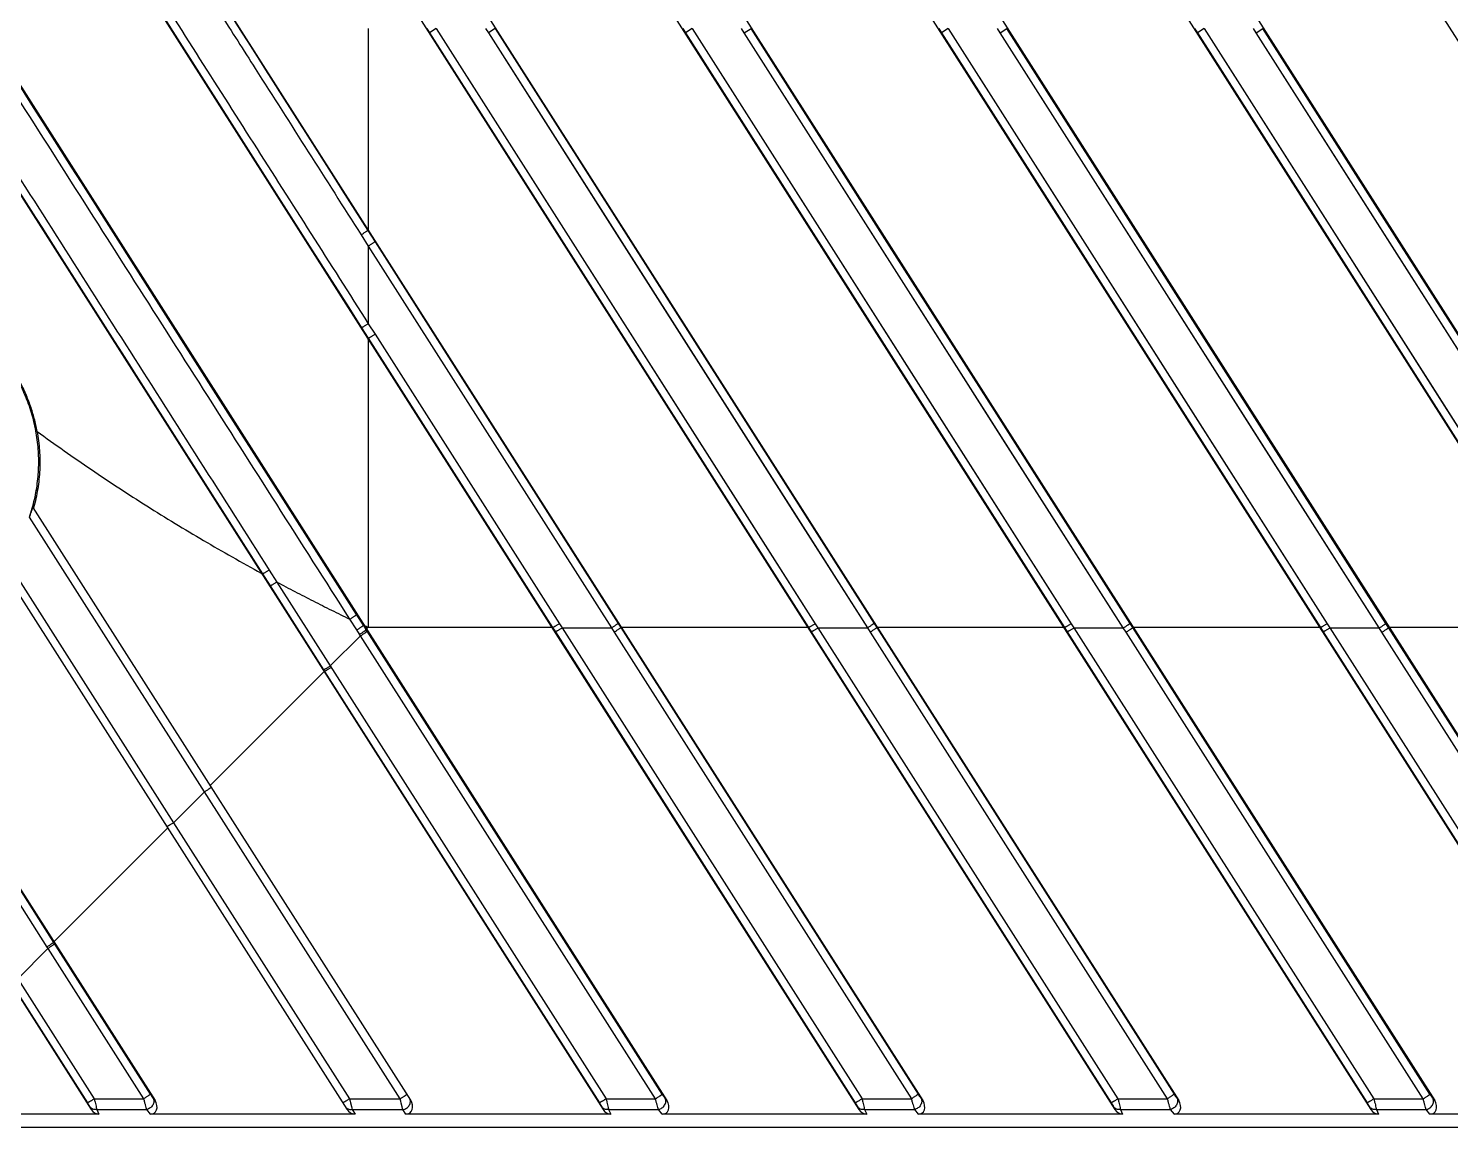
# Model space of a CAD drawing. Header units: millimetres. Extents: x 3299 to 14264, y 1863 to 5555.
# Drawn here: x 10214.8 to 10268.2, y 3113.8 to 3155 of the extents above; entities that cross this region are included whole.
import ezdxf

# ---------------------------------------------------------------- set-up
doc = ezdxf.new("R2010")
doc.units = ezdxf.units.MM

# ---------------------------------------------------------------- blocks, each defined once
blk = doc.blocks.new('1111')
at = {"color": 7, "linetype": 'Continuous'}
for p, q in [((16003.365, 6902.506), (16122.94, 6714.812)), ((16003.885, 6890.709), (16115.733, 6715.143)), ((16003.365, 6887.43), (16113.336, 6714.812)), ((16003.885, 6875.634), (16106.129, 6715.143)), ((16003.365, 6872.355), (16103.731, 6714.812)), ((16003.885, 6860.558), (16096.525, 6715.143)), ((16003.365, 6857.28), (16094.127, 6714.812)), ((16003.885, 6845.483), (16086.921, 6715.143)), ((16003.365, 6842.204), (16084.523, 6714.812)), ((16003.365, 6827.129), (16074.919, 6714.812)), ((16003.885, 6815.332), (16067.713, 6715.143)), ((16003.365, 6812.053), (16065.315, 6714.812)), ((16031.645, 6767.701), (16052.538, 6734.906)), ((16056.069, 6733.385), (16034.105, 6767.861)), ((16044.028, 6767.395), (16077.317, 6715.143)), ((16047.635, 6757.676), (16056.257, 6744.144)), ((16048.81, 6755.832), (16049.172, 6755.265)), ((16051.195, 6756.109), (16056.491, 6747.797)), ((16051.322, 6755.909), (16051.778, 6755.194)), ((16049.172, 6755.265), (16051.148, 6752.163)), ((16056.508, 6755.377), (16056.508, 6747.806)), ((16058.704, 6755.377), (16058.806, 6755.216)), ((16059.058, 6755.377), (16058.806, 6755.216)), ((16059.058, 6755.377), (16073.28, 6733.04)), ((16059.058, 6755.377), (16063.575, 6748.283)), ((16060.911, 6755.377), (16061.014, 6755.216)), ((16061.266, 6755.377), (16061.014, 6755.216)), ((16061.266, 6755.377), (16075.487, 6733.054)), ((16061.266, 6755.377), (16065.816, 6748.235)), ((16068.308, 6755.377), (16068.411, 6755.216)), ((16068.663, 6755.377), (16068.411, 6755.216)), ((16068.663, 6755.377), (16082.884, 6733.04)), ((16068.663, 6755.377), (16073.179, 6748.283)), ((16070.618, 6755.216), (16070.515, 6755.377)), ((16070.618, 6755.216), (16070.87, 6755.377)), ((16085.092, 6733.054), (16070.87, 6755.377)), ((16073.602, 6751.088), (16070.87, 6755.377)), ((16077.912, 6755.377), (16078.015, 6755.216)), ((16078.267, 6755.377), (16078.015, 6755.216)), ((16078.267, 6755.377), (16092.488, 6733.04)), ((16078.267, 6755.377), (16082.783, 6748.283)), ((16080.222, 6755.216), (16080.12, 6755.377)), ((16080.222, 6755.216), (16080.474, 6755.377)), ((16094.696, 6733.054), (16080.474, 6755.377)), ((16085.675, 6747.212), (16080.474, 6755.377)), ((16087.516, 6755.377), (16087.619, 6755.216)), ((16087.871, 6755.377), (16087.619, 6755.216)), ((16087.871, 6755.377), (16102.092, 6733.04)), ((16087.871, 6755.377), (16092.387, 6748.283)), ((16089.826, 6755.216), (16089.724, 6755.377)), ((16089.826, 6755.216), (16090.078, 6755.377)), ((16104.3, 6733.054), (16090.078, 6755.377)), ((16095.279, 6747.212), (16090.078, 6755.377)), ((16051.778, 6755.194), (16052.168, 6754.583)), ((16058.806, 6755.216), (16073.029, 6732.893)), ((16058.806, 6755.216), (16063.323, 6748.127)), ((16061.014, 6755.216), (16075.235, 6732.88)), ((16061.014, 6755.216), (16065.564, 6748.069)), ((16068.411, 6755.216), (16070.715, 6751.599)), ((16068.411, 6755.216), (16082.633, 6732.893)), ((16075.819, 6747.047), (16070.618, 6755.216)), ((16084.839, 6732.88), (16070.618, 6755.216)), ((16078.015, 6755.216), (16092.237, 6732.893)), ((16078.015, 6755.216), (16082.531, 6748.127)), ((16094.443, 6732.88), (16080.222, 6755.216)), ((16085.423, 6747.047), (16080.222, 6755.216)), ((16087.619, 6755.216), (16101.841, 6732.893)), ((16087.619, 6755.216), (16092.135, 6748.127)), ((16104.047, 6732.88), (16089.826, 6755.216)), ((16095.027, 6747.047), (16089.826, 6755.216)), ((16052.168, 6754.583), (16052.65, 6753.826)), ((16052.65, 6753.826), (16052.937, 6753.374)), ((16052.937, 6753.374), (16053.266, 6752.858)), ((16043.946, 6752.414), (16043.569, 6753.005)), ((16053.266, 6752.858), (16054.014, 6751.685)), ((16044.309, 6751.843), (16043.946, 6752.414)), ((16051.148, 6752.163), (16051.929, 6750.937)), ((16044.659, 6751.294), (16044.309, 6751.843)), ((16054.014, 6751.685), (16054.383, 6751.105)), ((16070.715, 6751.599), (16075.138, 6744.657)), ((16045.37, 6750.177), (16044.659, 6751.294)), ((16054.383, 6751.105), (16055.122, 6749.945)), ((16076.071, 6747.212), (16073.602, 6751.088)), ((16051.929, 6750.937), (16053.115, 6749.075)), ((16045.741, 6749.595), (16045.37, 6750.177)), ((16055.122, 6749.945), (16055.516, 6749.327)), ((16046.856, 6747.846), (16045.741, 6749.595)), ((16043.534, 6749.039), (16044.25, 6747.915)), ((16053.115, 6749.075), (16053.99, 6747.701)), ((16055.516, 6749.327), (16056.491, 6747.797)), ((16044.25, 6747.915), (16044.897, 6746.901)), ((16050.964, 6741.397), (16046.856, 6747.846)), ((16056.491, 6747.797), (16056.761, 6747.373)), ((16063.323, 6748.127), (16065.534, 6744.657)), ((16063.575, 6748.283), (16065.786, 6744.811)), ((16065.564, 6748.069), (16070.062, 6741.004)), ((16065.816, 6748.235), (16068.027, 6744.764)), ((16073.179, 6748.283), (16077.685, 6741.205)), ((16082.531, 6748.127), (16087.038, 6741.053)), ((16082.783, 6748.283), (16087.29, 6741.205)), ((16092.135, 6748.127), (16096.642, 6741.053)), ((16092.387, 6748.283), (16096.894, 6741.205)), ((16053.99, 6747.701), (16055.773, 6744.903)), ((16056.238, 6747.632), (16056.508, 6747.208)), ((16056.761, 6747.373), (16065.883, 6733.054)), ((16056.761, 6747.373), (16060.045, 6742.218)), ((16044.897, 6746.901), (16045.984, 6745.193)), ((16056.508, 6747.208), (16065.631, 6732.88)), ((16056.508, 6747.208), (16056.508, 6744.297)), ((16080.325, 6739.969), (16075.819, 6747.047)), ((16080.578, 6740.139), (16076.071, 6747.212)), ((16089.929, 6739.969), (16085.423, 6747.047)), ((16090.182, 6740.139), (16085.675, 6747.212)), ((16099.533, 6739.969), (16095.027, 6747.047)), ((16099.786, 6740.139), (16095.279, 6747.212)), ((16045.984, 6745.193), (16046.871, 6743.802)), ((16055.773, 6744.903), (16056.257, 6744.144)), ((16065.534, 6744.657), (16070.298, 6737.179)), ((16065.786, 6744.811), (16070.55, 6737.328)), ((16068.027, 6744.764), (16072.77, 6737.319)), ((16075.138, 6744.657), (16079.902, 6737.179)), ((16056.257, 6744.144), (16056.508, 6743.749)), ((16056.508, 6744.297), (16056.76, 6743.902)), ((16046.871, 6743.802), (16047.254, 6743.201)), ((16056.508, 6743.749), (16063.425, 6732.893)), ((16056.508, 6743.711), (16056.508, 6743.749)), ((16056.508, 6743.711), (16056.508, 6732.905)), ((16056.76, 6743.902), (16063.676, 6733.04)), ((16047.254, 6743.201), (16047.602, 6742.654)), ((16047.602, 6742.654), (16047.918, 6742.158)), ((16047.918, 6742.158), (16048.211, 6741.697)), ((16060.045, 6742.218), (16063.086, 6737.445)), ((16048.211, 6741.697), (16048.762, 6740.833)), ((16052.428, 6739.1), (16050.964, 6741.397)), ((16048.762, 6740.833), (16049.013, 6740.439)), ((16070.062, 6741.004), (16072.518, 6737.147)), ((16077.685, 6741.205), (16082.884, 6733.04)), ((16087.038, 6741.053), (16092.237, 6732.893)), ((16087.29, 6741.205), (16092.488, 6733.04)), ((16096.642, 6741.053), (16101.841, 6732.893)), ((16096.894, 6741.205), (16102.092, 6733.04)), ((16049.013, 6740.439), (16049.695, 6739.369)), ((16084.839, 6732.88), (16080.325, 6739.969)), ((16085.092, 6733.054), (16080.578, 6740.139)), ((16094.443, 6732.88), (16089.929, 6739.969)), ((16094.696, 6733.054), (16090.182, 6740.139)), ((16049.695, 6739.369), (16049.926, 6739.006)), ((16049.926, 6739.006), (16052.538, 6734.906)), ((16054.581, 6735.72), (16052.428, 6739.1)), ((16058.097, 6715.161), (16043.931, 6737.397)), ((16043.947, 6737.393), (16043.943, 6737.378)), ((16043.947, 6737.393), (16043.943, 6737.378)), ((16070.298, 6737.179), (16073.029, 6732.893)), ((16070.55, 6737.328), (16073.28, 6733.04)), ((16072.518, 6737.147), (16075.235, 6732.88)), ((16072.77, 6737.319), (16075.487, 6733.054)), ((16079.902, 6737.179), (16082.633, 6732.893)), ((16050.36, 6726.732), (16043.792, 6737.04)), ((16056.069, 6733.385), (16054.581, 6735.72)), ((16042.769, 6735.127), (16055.7, 6714.828)), ((16042.942, 6735.397), (16049.202, 6725.573)), ((16052.788, 6735.054), (16053.075, 6734.604)), ((16052.491, 6734.942), (16052.538, 6734.906)), ((16052.538, 6734.906), (16052.825, 6734.456)), ((16052.825, 6734.456), (16054.831, 6731.307)), ((16053.075, 6734.604), (16055.082, 6731.454)), ((16033.859, 6734.038), (16046.107, 6714.812)), ((16056.326, 6732.98), (16056.069, 6733.385)), ((16056.074, 6732.806), (16055.816, 6733.211)), ((16056.431, 6732.816), (16056.326, 6732.98)), ((16056.349, 6732.98), (16056.326, 6732.98)), ((16056.44, 6732.837), (16056.431, 6732.816)), ((16056.467, 6732.76), (16056.431, 6732.816)), ((16056.44, 6732.837), (16056.508, 6732.905)), ((16056.508, 6732.905), (16063.393, 6732.905)), ((16063.393, 6732.905), (16063.425, 6732.893)), ((16063.425, 6732.893), (16063.526, 6732.733)), ((16063.676, 6733.04), (16063.778, 6732.88)), ((16063.778, 6732.88), (16075.034, 6715.211)), ((16063.778, 6732.88), (16065.631, 6732.88)), ((16065.631, 6732.88), (16065.733, 6732.72)), ((16065.883, 6733.054), (16065.985, 6732.894)), ((16066.001, 6732.905), (16065.985, 6732.894)), ((16065.985, 6732.894), (16077.14, 6715.385)), ((16066.001, 6732.905), (16072.997, 6732.905)), ((16072.997, 6732.905), (16073.029, 6732.893)), ((16073.029, 6732.893), (16073.131, 6732.733)), ((16073.28, 6733.04), (16073.382, 6732.88)), ((16073.382, 6732.88), (16084.638, 6715.211)), ((16073.382, 6732.88), (16075.235, 6732.88)), ((16075.235, 6732.88), (16075.337, 6732.72)), ((16075.487, 6733.054), (16075.589, 6732.894)), ((16075.605, 6732.905), (16075.589, 6732.894)), ((16075.589, 6732.894), (16086.744, 6715.385)), ((16075.605, 6732.905), (16082.601, 6732.905)), ((16082.601, 6732.905), (16082.633, 6732.893)), ((16082.633, 6732.893), (16082.735, 6732.733)), ((16082.884, 6733.04), (16082.986, 6732.88)), ((16082.986, 6732.88), (16094.242, 6715.211)), ((16082.986, 6732.88), (16084.839, 6732.88)), ((16084.941, 6732.72), (16084.839, 6732.88)), ((16085.193, 6732.894), (16085.092, 6733.054)), ((16085.209, 6732.905), (16085.193, 6732.894)), ((16096.348, 6715.385), (16085.193, 6732.894)), ((16085.209, 6732.905), (16092.205, 6732.905)), ((16092.205, 6732.905), (16092.237, 6732.893)), ((16092.237, 6732.893), (16092.339, 6732.733)), ((16092.488, 6733.04), (16092.59, 6732.88)), ((16092.59, 6732.88), (16103.847, 6715.211)), ((16092.59, 6732.88), (16094.443, 6732.88)), ((16094.545, 6732.72), (16094.443, 6732.88)), ((16094.797, 6732.894), (16094.696, 6733.054)), ((16094.814, 6732.905), (16094.797, 6732.894)), ((16105.952, 6715.385), (16094.797, 6732.894)), ((16094.814, 6732.905), (16101.809, 6732.905)), ((16036.859, 6732.814), (16044.445, 6720.908)), ((16037.27, 6732.743), (16044.698, 6721.083)), ((16037.306, 6732.721), (16048.505, 6715.143)), ((16055.082, 6731.454), (16056.214, 6732.585)), ((16056.178, 6732.642), (16056.074, 6732.806)), ((16056.214, 6732.585), (16056.178, 6732.642)), ((16067.283, 6715.211), (16056.214, 6732.585)), ((16067.536, 6715.385), (16056.467, 6732.76)), ((16063.526, 6732.733), (16074.783, 6715.064)), ((16065.733, 6732.72), (16076.887, 6715.211)), ((16073.131, 6732.733), (16084.387, 6715.064)), ((16075.337, 6732.72), (16086.491, 6715.211)), ((16082.735, 6732.733), (16093.991, 6715.064)), ((16096.095, 6715.211), (16084.941, 6732.72)), ((16092.339, 6732.733), (16103.595, 6715.064)), ((16105.699, 6715.211), (16094.545, 6732.72)), ((16050.574, 6726.97), (16054.847, 6731.243)), ((16054.831, 6731.307), (16054.867, 6731.251)), ((16054.847, 6731.243), (16054.867, 6731.251)), ((16054.867, 6731.251), (16065.179, 6715.064)), ((16055.082, 6731.454), (16065.43, 6715.211)), ((16049.202, 6725.573), (16050.36, 6726.732)), ((16057.7, 6715.211), (16050.36, 6726.732)), ((16044.707, 6721.104), (16048.98, 6725.377)), ((16049.202, 6725.573), (16055.803, 6715.211)), ((16044.707, 6721.104), (16044.698, 6721.083)), ((16044.698, 6721.083), (16048.327, 6715.385)), ((16043.349, 6719.72), (16044.481, 6720.852)), ((16044.445, 6720.908), (16044.481, 6720.852)), ((16044.481, 6720.852), (16048.075, 6715.211)), ((16043.133, 6719.518), (16045.971, 6715.064)), ((16043.349, 6719.72), (16046.222, 6715.211)), ((16046.222, 6715.211), (16048.075, 6715.211)), ((16048.439, 6715.224), (16048.505, 6715.143)), ((16055.803, 6715.211), (16055.906, 6714.808)), ((16055.803, 6715.211), (16057.7, 6715.211)), ((16055.803, 6715.211), (16055.824, 6715.13)), ((16057.803, 6714.808), (16057.7, 6715.211)), ((16057.722, 6715.124), (16057.7, 6715.211)), ((16065.43, 6715.211), (16067.283, 6715.211)), ((16067.713, 6715.143), (16067.647, 6715.224)), ((16075.034, 6715.211), (16076.887, 6715.211)), ((16077.251, 6715.224), (16077.317, 6715.143)), ((16084.638, 6715.211), (16086.491, 6715.211)), ((16086.856, 6715.224), (16086.921, 6715.143)), ((16094.242, 6715.211), (16096.095, 6715.211)), ((16096.525, 6715.143), (16096.46, 6715.224)), ((16046.064, 6714.903), (16046.107, 6714.812)), ((16046.315, 6714.808), (16046.398, 6714.633)), ((16046.315, 6714.808), (16048.187, 6714.808)), ((16048.187, 6714.808), (16048.327, 6714.633)), ((16055.824, 6715.13), (16055.842, 6715.056)), ((16055.842, 6715.056), (16055.877, 6714.92)), ((16055.877, 6714.92), (16055.893, 6714.859)), ((16055.893, 6714.859), (16055.906, 6714.808)), ((16055.906, 6714.808), (16056.017, 6714.633)), ((16055.906, 6714.808), (16057.803, 6714.808)), ((16057.743, 6715.043), (16057.722, 6715.124)), ((16057.777, 6714.909), (16057.743, 6715.043)), ((16057.791, 6714.855), (16057.777, 6714.909)), ((16057.803, 6714.808), (16057.791, 6714.855)), ((16057.914, 6714.633), (16057.803, 6714.808)), ((16065.272, 6714.903), (16065.315, 6714.812)), ((16065.524, 6714.808), (16065.606, 6714.633)), ((16065.524, 6714.808), (16067.395, 6714.808)), ((16067.535, 6714.633), (16067.395, 6714.808)), ((16074.876, 6714.903), (16074.919, 6714.812)), ((16075.128, 6714.808), (16075.21, 6714.633)), ((16075.128, 6714.808), (16076.999, 6714.808)), ((16076.999, 6714.808), (16077.139, 6714.633)), ((16084.48, 6714.903), (16084.523, 6714.812)), ((16084.732, 6714.808), (16084.814, 6714.633)), ((16084.732, 6714.808), (16086.603, 6714.808)), ((16086.603, 6714.808), (16086.743, 6714.633)), ((16094.084, 6714.903), (16094.127, 6714.812)), ((16094.336, 6714.808), (16094.418, 6714.633)), ((16094.336, 6714.808), (16096.207, 6714.808)), ((16096.347, 6714.633), (16096.207, 6714.808)), ((16046.398, 6714.633), (16038.706, 6714.633)), ((16056.017, 6714.633), (16048.327, 6714.633)), ((16065.606, 6714.633), (16057.914, 6714.633)), ((16075.21, 6714.633), (16067.535, 6714.633)), ((16084.814, 6714.633), (16077.139, 6714.633)), ((16094.418, 6714.633), (16086.743, 6714.633)), ((16104.022, 6714.633), (16096.347, 6714.633)), ((16602.781, 6714.134), (16002.781, 6714.134))]:
    blk.add_line(p, q, dxfattribs=at)
blk.add_arc((16085.127, 6793.692), 67.187, 244.63891, 244.78891, dxfattribs=at)
for centre, major_axis, ratio, start_param, end_param in [((16046.348, 6714.995), (-0.149, 0.341), 0.805684, -4.52125, -3.480622), ((16048.243, 6714.995), (-0.234, 0.314), 0.765335, -3.660421, -1.66705), ((16055.95, 6714.995), (-0.194, 0.328), 0.787311, -4.671161, -3.577963), ((16057.847, 6714.995), (-0.194, 0.328), 0.787311, -3.577963, -1.529569), ((16065.557, 6714.995), (-0.149, 0.341), 0.805684, -4.52125, -3.480622), ((16067.451, 6714.995), (-0.234, 0.314), 0.765335, -3.660421, -1.66705), ((16075.161, 6714.995), (-0.149, 0.341), 0.805684, -4.52125, -3.480622), ((16077.055, 6714.995), (-0.234, 0.314), 0.765335, -3.660421, -1.66705), ((16084.765, 6714.995), (-0.149, 0.341), 0.805684, -4.52125, -3.480622), ((16086.659, 6714.995), (-0.234, 0.314), 0.765335, -3.660421, -1.66705), ((16094.369, 6714.995), (-0.149, 0.341), 0.805684, -4.52125, -3.480622), ((16096.263, 6714.995), (-0.234, 0.314), 0.765335, -3.660421, -1.66705)]:
    blk.add_ellipse(centre, major_axis=major_axis, ratio=ratio, start_param=start_param, end_param=end_param, dxfattribs=at)
for points, knots in [([(16031.89, 6767.861), (16033.632, 6765.127), (16036.245, 6761.026), (16039.729, 6755.558), (16042.342, 6751.457), (16044.954, 6747.355), (16048.436, 6741.888), (16051.048, 6737.787), (16052.788, 6735.054)], [0, 0, 0, 0, 0.250021, 0.375037, 0.500053, 0.625064, 0.750065, 1, 1, 1, 1]), ([(16055.816, 6733.211), (16053.986, 6736.084), (16051.241, 6740.394), (16047.58, 6746.142), (16044.834, 6750.454), (16042.088, 6754.766), (16039.341, 6759.078), (16036.594, 6763.389), (16034.762, 6766.263), (16033.846, 6767.7)], [0, 0, 0, 0, 0.249912, 0.374911, 0.499924, 0.624944, 0.749965, 0.874985, 1, 1, 1, 1]), ([(16047.888, 6757.836), (16048.606, 6756.708), (16050.043, 6754.451), (16052.916, 6749.938), (16055.072, 6746.554), (16056.508, 6744.297)], [0, 0, 0, 0, 0.250014, 0.500024, 1, 1, 1, 1]), ([(16050.943, 6755.948), (16051.384, 6755.255), (16053.149, 6752.483), (16054.914, 6749.711), (16056.238, 6747.632)], [0, 0, 0, 0, 0.250007, 1, 1, 1, 1]), ([(16056.491, 6747.797), (16056.49, 6747.796), (16056.487, 6747.794), (16056.482, 6747.79), (16056.475, 6747.785), (16056.466, 6747.779), (16056.454, 6747.771), (16056.436, 6747.759), (16056.408, 6747.741), (16056.371, 6747.717), (16056.33, 6747.69), (16056.285, 6747.661), (16056.254, 6747.642), (16056.238, 6747.632)], [0, 0, 0, 0, 0.012453, 0.033386, 0.062638, 0.099948, 0.145002, 0.197414, 0.322409, 0.470607, 0.636842, 0.815398, 1, 1, 1, 1]), ([(16056.508, 6747.806), (16056.506, 6747.803), (16056.5, 6747.8), (16056.494, 6747.798), (16056.491, 6747.797)], [0, 0, 0, 0, 0.493285, 1, 1, 1, 1]), ([(16056.761, 6747.373), (16056.76, 6747.372), (16056.757, 6747.37), (16056.752, 6747.367), (16056.745, 6747.362), (16056.736, 6747.355), (16056.724, 6747.348), (16056.706, 6747.335), (16056.678, 6747.317), (16056.641, 6747.293), (16056.6, 6747.266), (16056.555, 6747.237), (16056.524, 6747.218), (16056.508, 6747.208)], [0, 0, 0, 0, 0.012461, 0.033399, 0.062655, 0.09997, 0.145027, 0.197443, 0.322444, 0.470645, 0.636876, 0.81542, 1, 1, 1, 1]), ([(16043.792, 6737.04), (16043.867, 6737.258), (16043.962, 6737.591), (16044.051, 6738.044), (16044.116, 6738.5), (16044.151, 6739.076), (16044.123, 6739.653), (16044.063, 6740.11), (16043.979, 6740.563), (16043.827, 6741.12), (16043.574, 6741.765), (16043.253, 6742.379), (16042.866, 6742.954), (16042.42, 6743.484), (16042.002, 6743.883), (16041.644, 6744.173), (16041.27, 6744.443), (16040.776, 6744.743), (16040.252, 6744.987), (16039.82, 6745.147), (16039.379, 6745.284), (16039.041, 6745.359), (16038.813, 6745.397)], [0, 0, 0, 0, 0.062465, 0.09371, 0.124954, 0.187423, 0.249897, 0.281147, 0.312399, 0.374884, 0.437375, 0.499873, 0.562375, 0.624883, 0.687394, 0.718662, 0.74993, 0.812444, 0.874956, 0.906224, 0.937489, 1, 1, 1, 1]), ([(16044.079, 6740.258), (16044.05, 6740.419), (16043.979, 6740.739), (16043.837, 6741.21), (16043.658, 6741.668), (16043.445, 6742.112), (16043.199, 6742.538), (16042.921, 6742.944), (16042.612, 6743.327), (16042.275, 6743.686), (16041.912, 6744.017), (16041.524, 6744.32), (16041.114, 6744.593), (16040.685, 6744.833), (16040.238, 6745.04), (16039.777, 6745.211), (16039.304, 6745.347), (16038.982, 6745.413), (16038.821, 6745.44)], [0, 0, 0, 0, 0.062478, 0.124963, 0.18745, 0.249943, 0.312439, 0.374939, 0.437442, 0.499948, 0.562455, 0.624963, 0.687472, 0.749981, 0.812488, 0.874994, 0.937498, 1, 1, 1, 1]), ([(16056.508, 6744.297), (16056.493, 6744.288), (16056.463, 6744.268), (16056.419, 6744.241), (16056.377, 6744.215), (16056.341, 6744.192), (16056.313, 6744.176), (16056.295, 6744.165), (16056.283, 6744.158), (16056.274, 6744.153), (16056.266, 6744.148), (16056.261, 6744.146), (16056.258, 6744.144), (16056.257, 6744.144)], [0, 0, 0, 0, 0.185577, 0.364491, 0.530645, 0.678499, 0.803059, 0.855264, 0.900143, 0.937325, 0.966507, 0.987445, 1, 1, 1, 1]), ([(16056.76, 6743.902), (16056.745, 6743.892), (16056.715, 6743.873), (16056.67, 6743.845), (16056.629, 6743.82), (16056.592, 6743.797), (16056.565, 6743.781), (16056.546, 6743.769), (16056.535, 6743.763), (16056.526, 6743.757), (16056.518, 6743.753), (16056.513, 6743.75), (16056.51, 6743.749), (16056.508, 6743.749)], [0, 0, 0, 0, 0.185591, 0.364508, 0.530656, 0.6785, 0.803049, 0.855251, 0.900127, 0.937308, 0.966491, 0.987434, 1, 1, 1, 1]), ([(16044.079, 6740.258), (16044.122, 6740.021), (16044.182, 6739.541), (16044.189, 6738.817), (16044.115, 6738.097), (16044.012, 6737.625), (16043.947, 6737.393)], [0, 0, 0, 0, 0.250029, 0.500031, 0.750017, 1, 1, 1, 1]), ([(16044.079, 6740.258), (16044.749, 6739.768), (16046.106, 6738.812), (16048.189, 6737.448), (16050.316, 6736.154), (16051.762, 6735.339), (16052.491, 6734.942)], [0, 0, 0, 0, 0.250008, 0.500011, 0.750009, 1, 1, 1, 1]), ([(16043.792, 6737.04), (16043.799, 6737.062), (16043.814, 6737.104), (16043.832, 6737.157), (16043.847, 6737.198), (16043.857, 6737.228), (16043.867, 6737.257), (16043.877, 6737.284), (16043.887, 6737.31), (16043.896, 6737.333), (16043.903, 6737.35), (16043.908, 6737.363), (16043.912, 6737.371), (16043.915, 6737.378), (16043.918, 6737.385), (16043.921, 6737.39), (16043.924, 6737.394), (16043.926, 6737.396), (16043.927, 6737.397), (16043.928, 6737.398), (16043.93, 6737.398), (16043.931, 6737.398), (16043.931, 6737.397)], [0, 0, 0, 0, 0.175283, 0.348107, 0.432318, 0.514342, 0.593455, 0.668862, 0.73955, 0.804376, 0.861958, 0.887568, 0.910801, 0.931464, 0.949375, 0.964398, 0.976439, 0.98546, 0.988887, 0.991667, 0.995799, 1, 1, 1, 1]), ([(16052.788, 6735.054), (16052.773, 6735.044), (16052.743, 6735.025), (16052.7, 6734.998), (16052.659, 6734.973), (16052.622, 6734.951), (16052.595, 6734.935), (16052.577, 6734.925), (16052.565, 6734.919), (16052.556, 6734.914), (16052.548, 6734.91), (16052.543, 6734.908), (16052.54, 6734.906), (16052.539, 6734.906), (16052.538, 6734.906)], [0, 0, 0, 0, 0.186037, 0.365035, 0.531018, 0.67857, 0.802814, 0.854893, 0.899684, 0.936832, 0.966051, 0.987125, 0.994583, 1, 1, 1, 1]), ([(16053.075, 6734.604), (16053.06, 6734.594), (16053.03, 6734.575), (16052.986, 6734.548), (16052.945, 6734.523), (16052.909, 6734.501), (16052.882, 6734.486), (16052.863, 6734.475), (16052.852, 6734.469), (16052.842, 6734.464), (16052.835, 6734.46), (16052.829, 6734.458), (16052.826, 6734.457), (16052.825, 6734.456), (16052.825, 6734.456)], [0, 0, 0, 0, 0.186035, 0.365024, 0.530995, 0.678535, 0.80277, 0.854847, 0.899639, 0.936788, 0.966014, 0.987101, 0.994569, 1, 1, 1, 1]), ([(16053.075, 6734.604), (16053.301, 6734.484), (16053.642, 6734.305), (16054.097, 6734.07), (16054.553, 6733.836), (16055.125, 6733.548), (16055.585, 6733.322), (16055.816, 6733.211)], [0, 0, 0, 0, 0.250004, 0.375006, 0.500006, 0.750004, 1, 1, 1, 1]), ([(16055.816, 6733.211), (16055.832, 6733.221), (16055.863, 6733.241), (16055.908, 6733.27), (16055.95, 6733.298), (16055.982, 6733.32), (16056.005, 6733.336), (16056.02, 6733.347), (16056.033, 6733.356), (16056.044, 6733.364), (16056.054, 6733.371), (16056.061, 6733.377), (16056.065, 6733.381), (16056.067, 6733.384), (16056.068, 6733.385), (16056.069, 6733.385)], [0, 0, 0, 0, 0.183502, 0.361468, 0.527509, 0.675791, 0.741598, 0.801047, 0.853627, 0.898865, 0.936378, 0.965859, 0.987078, 0.994569, 1, 1, 1, 1]), ([(16056.074, 6732.806), (16056.09, 6732.816), (16056.121, 6732.836), (16056.166, 6732.865), (16056.208, 6732.893), (16056.24, 6732.915), (16056.263, 6732.931), (16056.278, 6732.942), (16056.291, 6732.951), (16056.302, 6732.96), (16056.311, 6732.967), (16056.318, 6732.972), (16056.323, 6732.976), (16056.325, 6732.979), (16056.326, 6732.98), (16056.326, 6732.98)], [0, 0, 0, 0, 0.183498, 0.361458, 0.52749, 0.675764, 0.741568, 0.801014, 0.853593, 0.898832, 0.936347, 0.965832, 0.98706, 0.994558, 1, 1, 1, 1]), ([(16056.178, 6732.642), (16056.194, 6732.652), (16056.225, 6732.672), (16056.271, 6732.701), (16056.313, 6732.729), (16056.345, 6732.751), (16056.368, 6732.767), (16056.383, 6732.778), (16056.396, 6732.787), (16056.407, 6732.795), (16056.416, 6732.803), (16056.423, 6732.808), (16056.427, 6732.812), (16056.43, 6732.815), (16056.431, 6732.816), (16056.431, 6732.816)], [0, 0, 0, 0, 0.183497, 0.361454, 0.527482, 0.675753, 0.741555, 0.801, 0.853579, 0.898818, 0.936334, 0.965821, 0.987053, 0.994554, 1, 1, 1, 1]), ([(16063.676, 6733.04), (16063.661, 6733.03), (16063.631, 6733.011), (16063.587, 6732.984), (16063.546, 6732.959), (16063.515, 6732.94), (16063.492, 6732.927), (16063.477, 6732.919), (16063.464, 6732.911), (16063.452, 6732.905), (16063.442, 6732.9), (16063.435, 6732.897), (16063.43, 6732.894), (16063.426, 6732.893), (16063.425, 6732.893), (16063.425, 6732.893)], [0, 0, 0, 0, 0.185901, 0.364797, 0.530712, 0.678228, 0.743535, 0.802468, 0.854558, 0.899371, 0.936552, 0.965823, 0.986978, 0.994497, 1, 1, 1, 1]), ([(16063.778, 6732.88), (16063.763, 6732.87), (16063.733, 6732.851), (16063.689, 6732.824), (16063.648, 6732.799), (16063.616, 6732.78), (16063.593, 6732.767), (16063.579, 6732.759), (16063.565, 6732.751), (16063.554, 6732.745), (16063.544, 6732.74), (16063.537, 6732.737), (16063.531, 6732.735), (16063.528, 6732.734), (16063.527, 6732.733), (16063.526, 6732.733)], [0, 0, 0, 0, 0.185904, 0.364799, 0.530709, 0.67822, 0.743524, 0.802455, 0.854544, 0.899355, 0.936537, 0.96581, 0.98697, 0.994492, 1, 1, 1, 1]), ([(16065.883, 6733.054), (16065.883, 6733.054), (16065.882, 6733.053), (16065.88, 6733.05), (16065.875, 6733.046), (16065.868, 6733.041), (16065.859, 6733.034), (16065.848, 6733.025), (16065.835, 6733.016), (16065.82, 6733.005), (16065.797, 6732.989), (16065.765, 6732.967), (16065.723, 6732.939), (16065.678, 6732.91), (16065.647, 6732.89), (16065.631, 6732.88)], [0, 0, 0, 0, 0.005447, 0.012949, 0.034183, 0.063671, 0.101187, 0.146426, 0.199004, 0.258449, 0.324251, 0.472521, 0.638548, 0.816504, 1, 1, 1, 1]), ([(16065.985, 6732.894), (16065.985, 6732.894), (16065.984, 6732.893), (16065.982, 6732.89), (16065.977, 6732.886), (16065.97, 6732.881), (16065.961, 6732.874), (16065.95, 6732.865), (16065.937, 6732.856), (16065.922, 6732.845), (16065.899, 6732.829), (16065.867, 6732.807), (16065.825, 6732.779), (16065.78, 6732.75), (16065.748, 6732.73), (16065.733, 6732.72)], [0, 0, 0, 0, 0.005447, 0.012949, 0.034183, 0.063671, 0.101187, 0.146426, 0.199004, 0.258449, 0.324251, 0.472521, 0.638548, 0.816504, 1, 1, 1, 1]), ([(16073.28, 6733.04), (16073.265, 6733.03), (16073.235, 6733.011), (16073.191, 6732.984), (16073.15, 6732.959), (16073.119, 6732.94), (16073.096, 6732.927), (16073.081, 6732.919), (16073.068, 6732.911), (16073.056, 6732.905), (16073.047, 6732.9), (16073.039, 6732.897), (16073.034, 6732.894), (16073.03, 6732.893), (16073.029, 6732.893), (16073.029, 6732.893)], [0, 0, 0, 0, 0.185901, 0.364797, 0.530712, 0.678228, 0.743535, 0.802468, 0.854558, 0.899371, 0.936552, 0.965823, 0.986978, 0.994497, 1, 1, 1, 1]), ([(16073.382, 6732.88), (16073.367, 6732.87), (16073.337, 6732.851), (16073.293, 6732.824), (16073.252, 6732.799), (16073.22, 6732.78), (16073.198, 6732.767), (16073.183, 6732.759), (16073.169, 6732.751), (16073.158, 6732.745), (16073.148, 6732.74), (16073.141, 6732.737), (16073.135, 6732.735), (16073.132, 6732.734), (16073.131, 6732.733), (16073.131, 6732.733)], [0, 0, 0, 0, 0.185904, 0.364799, 0.530709, 0.67822, 0.743524, 0.802455, 0.854544, 0.899355, 0.936537, 0.96581, 0.98697, 0.994492, 1, 1, 1, 1]), ([(16075.487, 6733.054), (16075.487, 6733.054), (16075.486, 6733.053), (16075.484, 6733.05), (16075.479, 6733.046), (16075.472, 6733.041), (16075.463, 6733.034), (16075.452, 6733.025), (16075.439, 6733.016), (16075.424, 6733.005), (16075.401, 6732.989), (16075.369, 6732.967), (16075.327, 6732.939), (16075.282, 6732.91), (16075.251, 6732.89), (16075.235, 6732.88)], [0, 0, 0, 0, 0.005447, 0.012949, 0.034183, 0.063671, 0.101187, 0.146426, 0.199004, 0.258449, 0.324251, 0.472521, 0.638548, 0.816504, 1, 1, 1, 1]), ([(16075.589, 6732.894), (16075.589, 6732.894), (16075.588, 6732.893), (16075.586, 6732.89), (16075.581, 6732.886), (16075.574, 6732.881), (16075.565, 6732.874), (16075.554, 6732.865), (16075.541, 6732.856), (16075.526, 6732.845), (16075.503, 6732.829), (16075.471, 6732.807), (16075.429, 6732.779), (16075.384, 6732.75), (16075.353, 6732.73), (16075.337, 6732.72)], [0, 0, 0, 0, 0.005447, 0.012949, 0.034183, 0.063671, 0.101187, 0.146426, 0.199004, 0.258449, 0.324251, 0.472521, 0.638548, 0.816504, 1, 1, 1, 1]), ([(16082.884, 6733.04), (16082.869, 6733.03), (16082.839, 6733.011), (16082.795, 6732.984), (16082.754, 6732.959), (16082.723, 6732.94), (16082.7, 6732.927), (16082.685, 6732.919), (16082.672, 6732.911), (16082.66, 6732.905), (16082.651, 6732.9), (16082.643, 6732.897), (16082.638, 6732.894), (16082.635, 6732.893), (16082.633, 6732.893), (16082.633, 6732.893)], [0, 0, 0, 0, 0.185901, 0.364797, 0.530712, 0.678228, 0.743535, 0.802468, 0.854558, 0.899371, 0.936552, 0.965823, 0.986978, 0.994497, 1, 1, 1, 1]), ([(16082.986, 6732.88), (16082.971, 6732.87), (16082.941, 6732.851), (16082.897, 6732.824), (16082.856, 6732.799), (16082.825, 6732.78), (16082.802, 6732.767), (16082.787, 6732.759), (16082.774, 6732.751), (16082.762, 6732.745), (16082.752, 6732.74), (16082.745, 6732.737), (16082.74, 6732.735), (16082.736, 6732.734), (16082.735, 6732.733), (16082.735, 6732.733)], [0, 0, 0, 0, 0.185904, 0.364799, 0.530709, 0.67822, 0.743524, 0.802455, 0.854544, 0.899355, 0.936537, 0.96581, 0.98697, 0.994492, 1, 1, 1, 1]), ([(16084.839, 6732.88), (16084.855, 6732.89), (16084.886, 6732.91), (16084.931, 6732.939), (16084.973, 6732.967), (16085.005, 6732.989), (16085.028, 6733.005), (16085.043, 6733.016), (16085.056, 6733.025), (16085.067, 6733.034), (16085.077, 6733.041), (16085.084, 6733.046), (16085.088, 6733.05), (16085.09, 6733.053), (16085.091, 6733.054), (16085.092, 6733.054)], [0, 0, 0, 0, 0.183496, 0.361452, 0.527479, 0.675749, 0.741551, 0.800996, 0.853574, 0.898813, 0.936329, 0.965817, 0.987051, 0.994553, 1, 1, 1, 1]), ([(16084.941, 6732.72), (16084.957, 6732.73), (16084.988, 6732.75), (16085.033, 6732.779), (16085.075, 6732.807), (16085.107, 6732.829), (16085.13, 6732.845), (16085.145, 6732.856), (16085.158, 6732.865), (16085.169, 6732.874), (16085.178, 6732.881), (16085.185, 6732.886), (16085.19, 6732.89), (16085.192, 6732.893), (16085.193, 6732.894), (16085.193, 6732.894)], [0, 0, 0, 0, 0.183496, 0.361452, 0.527479, 0.675749, 0.741551, 0.800996, 0.853574, 0.898813, 0.936329, 0.965817, 0.987051, 0.994553, 1, 1, 1, 1]), ([(16092.488, 6733.04), (16092.473, 6733.03), (16092.443, 6733.011), (16092.399, 6732.984), (16092.358, 6732.959), (16092.327, 6732.94), (16092.304, 6732.927), (16092.289, 6732.919), (16092.276, 6732.911), (16092.264, 6732.905), (16092.255, 6732.9), (16092.247, 6732.897), (16092.242, 6732.894), (16092.239, 6732.893), (16092.237, 6732.893), (16092.237, 6732.893)], [0, 0, 0, 0, 0.185901, 0.364797, 0.530712, 0.678228, 0.743535, 0.802468, 0.854558, 0.899371, 0.936552, 0.965823, 0.986978, 0.994497, 1, 1, 1, 1]), ([(16092.59, 6732.88), (16092.575, 6732.87), (16092.545, 6732.851), (16092.501, 6732.824), (16092.46, 6732.799), (16092.429, 6732.78), (16092.406, 6732.767), (16092.391, 6732.759), (16092.378, 6732.751), (16092.366, 6732.745), (16092.356, 6732.74), (16092.349, 6732.737), (16092.344, 6732.735), (16092.34, 6732.734), (16092.339, 6732.733), (16092.339, 6732.733)], [0, 0, 0, 0, 0.185904, 0.364799, 0.530709, 0.67822, 0.743524, 0.802455, 0.854544, 0.899355, 0.936537, 0.96581, 0.98697, 0.994492, 1, 1, 1, 1]), ([(16094.443, 6732.88), (16094.459, 6732.89), (16094.49, 6732.91), (16094.535, 6732.939), (16094.577, 6732.967), (16094.61, 6732.989), (16094.633, 6733.005), (16094.647, 6733.016), (16094.66, 6733.025), (16094.672, 6733.034), (16094.681, 6733.041), (16094.688, 6733.046), (16094.692, 6733.05), (16094.694, 6733.053), (16094.695, 6733.054), (16094.696, 6733.054)], [0, 0, 0, 0, 0.183496, 0.361452, 0.527479, 0.675749, 0.741551, 0.800996, 0.853574, 0.898813, 0.936329, 0.965817, 0.987051, 0.994553, 1, 1, 1, 1]), ([(16094.545, 6732.72), (16094.561, 6732.73), (16094.592, 6732.75), (16094.637, 6732.779), (16094.679, 6732.807), (16094.711, 6732.829), (16094.734, 6732.845), (16094.749, 6732.856), (16094.762, 6732.865), (16094.773, 6732.874), (16094.783, 6732.881), (16094.79, 6732.886), (16094.794, 6732.89), (16094.796, 6732.893), (16094.797, 6732.894), (16094.797, 6732.894)], [0, 0, 0, 0, 0.183496, 0.361452, 0.527479, 0.675749, 0.741551, 0.800996, 0.853574, 0.898813, 0.936329, 0.965817, 0.987051, 0.994553, 1, 1, 1, 1]), ([(16056.214, 6732.585), (16056.23, 6732.596), (16056.261, 6732.616), (16056.306, 6732.645), (16056.348, 6732.673), (16056.381, 6732.695), (16056.404, 6732.711), (16056.419, 6732.721), (16056.432, 6732.731), (16056.443, 6732.739), (16056.452, 6732.746), (16056.459, 6732.752), (16056.463, 6732.756), (16056.466, 6732.759), (16056.466, 6732.76), (16056.467, 6732.76)], [0, 0, 0, 0, 0.183496, 0.361452, 0.527479, 0.675749, 0.741551, 0.800996, 0.853574, 0.898813, 0.936329, 0.965817, 0.987051, 0.994553, 1, 1, 1, 1]), ([(16055.082, 6731.454), (16055.067, 6731.444), (16055.037, 6731.425), (16054.993, 6731.398), (16054.952, 6731.373), (16054.921, 6731.354), (16054.898, 6731.341), (16054.883, 6731.333), (16054.87, 6731.325), (16054.858, 6731.319), (16054.849, 6731.314), (16054.841, 6731.311), (16054.836, 6731.309), (16054.833, 6731.307), (16054.831, 6731.307), (16054.831, 6731.307)], [0, 0, 0, 0, 0.185904, 0.364799, 0.530709, 0.678219, 0.743524, 0.802455, 0.854544, 0.899355, 0.936537, 0.96581, 0.98697, 0.994492, 1, 1, 1, 1]), ([(16055.118, 6731.398), (16055.103, 6731.388), (16055.073, 6731.369), (16055.029, 6731.342), (16054.988, 6731.317), (16054.956, 6731.298), (16054.934, 6731.285), (16054.919, 6731.277), (16054.905, 6731.269), (16054.894, 6731.263), (16054.884, 6731.258), (16054.877, 6731.255), (16054.871, 6731.253), (16054.868, 6731.251), (16054.867, 6731.251), (16054.867, 6731.251)], [0, 0, 0, 0, 0.185904, 0.364799, 0.530709, 0.67822, 0.743524, 0.802455, 0.854544, 0.899355, 0.936537, 0.96581, 0.98697, 0.994492, 1, 1, 1, 1]), ([(16050.36, 6726.732), (16050.377, 6726.742), (16050.41, 6726.764), (16050.458, 6726.795), (16050.495, 6726.82), (16050.523, 6726.838), (16050.541, 6726.851), (16050.558, 6726.863), (16050.573, 6726.873), (16050.585, 6726.883), (16050.596, 6726.891), (16050.604, 6726.897), (16050.609, 6726.902), (16050.612, 6726.905), (16050.614, 6726.907), (16050.614, 6726.908), (16050.613, 6726.908)], [0, 0, 0, 0, 0.192975, 0.379374, 0.55171, 0.630473, 0.70322, 0.769246, 0.827884, 0.878575, 0.920813, 0.954204, 0.978464, 0.993468, 0.997629, 1, 1, 1, 1]), ([(16049.202, 6725.573), (16049.185, 6725.563), (16049.154, 6725.543), (16049.108, 6725.514), (16049.071, 6725.492), (16049.044, 6725.476), (16049.026, 6725.465), (16049.009, 6725.456), (16048.994, 6725.448), (16048.981, 6725.441), (16048.971, 6725.435), (16048.962, 6725.431), (16048.955, 6725.428), (16048.951, 6725.427), (16048.949, 6725.426), (16048.949, 6725.427), (16048.949, 6725.427)], [0, 0, 0, 0, 0.19579, 0.383349, 0.555642, 0.634073, 0.706353, 0.771833, 0.829892, 0.880017, 0.92174, 0.954701, 0.978644, 0.993469, 0.997603, 1, 1, 1, 1]), ([(16044.698, 6721.083), (16044.697, 6721.083), (16044.697, 6721.082), (16044.694, 6721.079), (16044.69, 6721.075), (16044.683, 6721.069), (16044.674, 6721.062), (16044.662, 6721.054), (16044.649, 6721.044), (16044.635, 6721.034), (16044.612, 6721.018), (16044.579, 6720.996), (16044.537, 6720.968), (16044.492, 6720.939), (16044.461, 6720.919), (16044.445, 6720.908)], [0, 0, 0, 0, 0.005446, 0.012947, 0.034179, 0.063666, 0.101182, 0.146421, 0.199, 0.258445, 0.324247, 0.472518, 0.638546, 0.816503, 1, 1, 1, 1]), ([(16044.734, 6721.027), (16044.733, 6721.026), (16044.732, 6721.025), (16044.73, 6721.023), (16044.726, 6721.019), (16044.719, 6721.013), (16044.709, 6721.006), (16044.698, 6720.998), (16044.685, 6720.988), (16044.67, 6720.978), (16044.647, 6720.962), (16044.615, 6720.94), (16044.573, 6720.912), (16044.528, 6720.882), (16044.497, 6720.862), (16044.481, 6720.852)], [0, 0, 0, 0, 0.005447, 0.012949, 0.034183, 0.063671, 0.101187, 0.146426, 0.199004, 0.258449, 0.324251, 0.472521, 0.638548, 0.816504, 1, 1, 1, 1]), ([(16046.222, 6715.211), (16046.207, 6715.201), (16046.177, 6715.182), (16046.133, 6715.155), (16046.092, 6715.13), (16046.06, 6715.111), (16046.038, 6715.098), (16046.023, 6715.09), (16046.009, 6715.083), (16045.998, 6715.076), (16045.988, 6715.071), (16045.981, 6715.068), (16045.975, 6715.066), (16045.972, 6715.065), (16045.971, 6715.064), (16045.971, 6715.064)], [0, 0, 0, 0, 0.185904, 0.364799, 0.530709, 0.67822, 0.743524, 0.802455, 0.854544, 0.899355, 0.936537, 0.96581, 0.98697, 0.994492, 1, 1, 1, 1]), ([(16046.222, 6715.211), (16046.232, 6715.171), (16046.251, 6715.095), (16046.277, 6714.986), (16046.296, 6714.903), (16046.308, 6714.845), (16046.313, 6714.82), (16046.315, 6714.808)], [0, 0, 0, 0, 0.296022, 0.572054, 0.811812, 0.913254, 1, 1, 1, 1]), ([(16048.327, 6715.385), (16048.327, 6715.385), (16048.326, 6715.384), (16048.324, 6715.381), (16048.32, 6715.377), (16048.313, 6715.372), (16048.303, 6715.365), (16048.292, 6715.356), (16048.279, 6715.347), (16048.264, 6715.336), (16048.241, 6715.32), (16048.209, 6715.298), (16048.167, 6715.27), (16048.122, 6715.241), (16048.091, 6715.221), (16048.075, 6715.211)], [0, 0, 0, 0, 0.005447, 0.012949, 0.034183, 0.063671, 0.101187, 0.146426, 0.199004, 0.258449, 0.324251, 0.472521, 0.638548, 0.816504, 1, 1, 1, 1]), ([(16048.075, 6715.211), (16048.085, 6715.171), (16048.105, 6715.094), (16048.134, 6714.985), (16048.161, 6714.891), (16048.179, 6714.833), (16048.187, 6714.808)], [0, 0, 0, 0, 0.294855, 0.570015, 0.8099, 1, 1, 1, 1]), ([(16048.439, 6715.224), (16048.449, 6715.207), (16048.463, 6715.167), (16048.466, 6715.103), (16048.451, 6715.037), (16048.421, 6714.973), (16048.376, 6714.915), (16048.321, 6714.866), (16048.257, 6714.829), (16048.21, 6714.813), (16048.187, 6714.808)], [0, 0, 0, 0, 0.108446, 0.222206, 0.342834, 0.470077, 0.602232, 0.736634, 0.870191, 1, 1, 1, 1]), ([(16048.327, 6715.385), (16048.337, 6715.37), (16048.357, 6715.339), (16048.386, 6715.296), (16048.413, 6715.258), (16048.431, 6715.235), (16048.439, 6715.224)], [0, 0, 0, 0, 0.283805, 0.553751, 0.79746, 1, 1, 1, 1]), ([(16055.803, 6715.211), (16055.787, 6715.201), (16055.755, 6715.181), (16055.709, 6715.152), (16055.672, 6715.13), (16055.645, 6715.114), (16055.627, 6715.103), (16055.611, 6715.094), (16055.596, 6715.085), (16055.583, 6715.078), (16055.572, 6715.073), (16055.563, 6715.069), (16055.557, 6715.066), (16055.553, 6715.064), (16055.551, 6715.064), (16055.55, 6715.064), (16055.55, 6715.065)], [0, 0, 0, 0, 0.19579, 0.383349, 0.555642, 0.634072, 0.706353, 0.771833, 0.829892, 0.880017, 0.92174, 0.954701, 0.978644, 0.993469, 0.997603, 1, 1, 1, 1]), ([(16057.7, 6715.211), (16057.717, 6715.221), (16057.75, 6715.243), (16057.797, 6715.274), (16057.835, 6715.299), (16057.863, 6715.317), (16057.881, 6715.33), (16057.898, 6715.342), (16057.912, 6715.352), (16057.925, 6715.362), (16057.935, 6715.37), (16057.943, 6715.376), (16057.949, 6715.381), (16057.952, 6715.384), (16057.953, 6715.386), (16057.953, 6715.387), (16057.953, 6715.387)], [0, 0, 0, 0, 0.192975, 0.379374, 0.55171, 0.630473, 0.70322, 0.769246, 0.827884, 0.878575, 0.920813, 0.954204, 0.978464, 0.993468, 0.997629, 1, 1, 1, 1]), ([(16057.803, 6714.808), (16057.827, 6714.812), (16057.876, 6714.826), (16057.944, 6714.863), (16058.002, 6714.912), (16058.048, 6714.97), (16058.078, 6715.036), (16058.091, 6715.103), (16058.084, 6715.169), (16058.067, 6715.208), (16058.056, 6715.226)], [0, 0, 0, 0, 0.132103, 0.266706, 0.400919, 0.531889, 0.657442, 0.776606, 0.890013, 1, 1, 1, 1]), ([(16065.43, 6715.211), (16065.415, 6715.201), (16065.385, 6715.182), (16065.341, 6715.155), (16065.3, 6715.13), (16065.269, 6715.111), (16065.246, 6715.098), (16065.231, 6715.09), (16065.218, 6715.083), (16065.206, 6715.076), (16065.197, 6715.071), (16065.189, 6715.068), (16065.184, 6715.066), (16065.18, 6715.065), (16065.179, 6715.064), (16065.179, 6715.064)], [0, 0, 0, 0, 0.185904, 0.364799, 0.530709, 0.67822, 0.743524, 0.802455, 0.854544, 0.899355, 0.936537, 0.96581, 0.98697, 0.994492, 1, 1, 1, 1]), ([(16065.43, 6715.211), (16065.44, 6715.171), (16065.459, 6715.095), (16065.485, 6714.986), (16065.504, 6714.903), (16065.516, 6714.845), (16065.521, 6714.82), (16065.524, 6714.808)], [0, 0, 0, 0, 0.296022, 0.572054, 0.811812, 0.913254, 1, 1, 1, 1]), ([(16067.283, 6715.211), (16067.299, 6715.221), (16067.33, 6715.241), (16067.375, 6715.27), (16067.417, 6715.298), (16067.45, 6715.32), (16067.473, 6715.336), (16067.487, 6715.347), (16067.5, 6715.356), (16067.512, 6715.365), (16067.521, 6715.372), (16067.528, 6715.377), (16067.532, 6715.381), (16067.535, 6715.384), (16067.535, 6715.385), (16067.536, 6715.385)], [0, 0, 0, 0, 0.183496, 0.361452, 0.527479, 0.675749, 0.741551, 0.800996, 0.853574, 0.898813, 0.936329, 0.965817, 0.987051, 0.994553, 1, 1, 1, 1]), ([(16067.395, 6714.808), (16067.387, 6714.833), (16067.369, 6714.891), (16067.343, 6714.985), (16067.313, 6715.094), (16067.293, 6715.171), (16067.283, 6715.211)], [0, 0, 0, 0, 0.190071, 0.429924, 0.705099, 1, 1, 1, 1]), ([(16067.395, 6714.808), (16067.418, 6714.813), (16067.465, 6714.829), (16067.529, 6714.866), (16067.585, 6714.915), (16067.629, 6714.973), (16067.659, 6715.037), (16067.674, 6715.103), (16067.671, 6715.167), (16067.657, 6715.207), (16067.647, 6715.224)], [0, 0, 0, 0, 0.129809, 0.263366, 0.397768, 0.529923, 0.657166, 0.777794, 0.891554, 1, 1, 1, 1]), ([(16067.647, 6715.224), (16067.639, 6715.235), (16067.622, 6715.258), (16067.595, 6715.296), (16067.565, 6715.339), (16067.546, 6715.37), (16067.536, 6715.385)], [0, 0, 0, 0, 0.202514, 0.446198, 0.71616, 1, 1, 1, 1]), ([(16075.034, 6715.211), (16075.019, 6715.201), (16074.989, 6715.182), (16074.945, 6715.155), (16074.904, 6715.13), (16074.873, 6715.111), (16074.85, 6715.098), (16074.835, 6715.09), (16074.822, 6715.083), (16074.81, 6715.076), (16074.801, 6715.071), (16074.793, 6715.068), (16074.788, 6715.066), (16074.785, 6715.065), (16074.783, 6715.064), (16074.783, 6715.064)], [0, 0, 0, 0, 0.185904, 0.364799, 0.530709, 0.67822, 0.743524, 0.802455, 0.854544, 0.899355, 0.936537, 0.96581, 0.98697, 0.994492, 1, 1, 1, 1]), ([(16075.034, 6715.211), (16075.044, 6715.171), (16075.063, 6715.095), (16075.089, 6714.986), (16075.108, 6714.903), (16075.12, 6714.845), (16075.126, 6714.82), (16075.128, 6714.808)], [0, 0, 0, 0, 0.296022, 0.572054, 0.811812, 0.913254, 1, 1, 1, 1]), ([(16077.14, 6715.385), (16077.139, 6715.385), (16077.139, 6715.384), (16077.136, 6715.381), (16077.132, 6715.377), (16077.125, 6715.372), (16077.116, 6715.365), (16077.105, 6715.356), (16077.092, 6715.347), (16077.077, 6715.336), (16077.054, 6715.32), (16077.021, 6715.298), (16076.979, 6715.27), (16076.934, 6715.241), (16076.903, 6715.221), (16076.887, 6715.211)], [0, 0, 0, 0, 0.005447, 0.012949, 0.034183, 0.063671, 0.101187, 0.146426, 0.199004, 0.258449, 0.324251, 0.472521, 0.638548, 0.816504, 1, 1, 1, 1]), ([(16076.887, 6715.211), (16076.897, 6715.171), (16076.917, 6715.094), (16076.947, 6714.985), (16076.973, 6714.891), (16076.991, 6714.833), (16076.999, 6714.808)], [0, 0, 0, 0, 0.294855, 0.570015, 0.8099, 1, 1, 1, 1]), ([(16077.251, 6715.224), (16077.261, 6715.207), (16077.275, 6715.167), (16077.278, 6715.103), (16077.263, 6715.037), (16077.233, 6714.973), (16077.189, 6714.915), (16077.133, 6714.866), (16077.069, 6714.829), (16077.022, 6714.813), (16076.999, 6714.808)], [0, 0, 0, 0, 0.108446, 0.222206, 0.342834, 0.470077, 0.602232, 0.736634, 0.870191, 1, 1, 1, 1]), ([(16077.14, 6715.385), (16077.15, 6715.37), (16077.169, 6715.339), (16077.199, 6715.296), (16077.226, 6715.258), (16077.243, 6715.235), (16077.251, 6715.224)], [0, 0, 0, 0, 0.283805, 0.553751, 0.79746, 1, 1, 1, 1]), ([(16084.638, 6715.211), (16084.623, 6715.201), (16084.593, 6715.182), (16084.549, 6715.155), (16084.508, 6715.13), (16084.477, 6715.111), (16084.454, 6715.098), (16084.439, 6715.09), (16084.426, 6715.083), (16084.414, 6715.076), (16084.405, 6715.071), (16084.397, 6715.068), (16084.392, 6715.066), (16084.389, 6715.065), (16084.387, 6715.064), (16084.387, 6715.064)], [0, 0, 0, 0, 0.185904, 0.364799, 0.530709, 0.67822, 0.743524, 0.802455, 0.854544, 0.899355, 0.936537, 0.96581, 0.98697, 0.994492, 1, 1, 1, 1]), ([(16084.638, 6715.211), (16084.648, 6715.171), (16084.668, 6715.095), (16084.694, 6714.986), (16084.712, 6714.903), (16084.725, 6714.845), (16084.73, 6714.82), (16084.732, 6714.808)], [0, 0, 0, 0, 0.296022, 0.572054, 0.811812, 0.913254, 1, 1, 1, 1]), ([(16086.744, 6715.385), (16086.744, 6715.385), (16086.743, 6715.384), (16086.74, 6715.381), (16086.736, 6715.377), (16086.729, 6715.372), (16086.72, 6715.365), (16086.709, 6715.356), (16086.696, 6715.347), (16086.681, 6715.336), (16086.658, 6715.32), (16086.626, 6715.298), (16086.584, 6715.27), (16086.538, 6715.241), (16086.507, 6715.221), (16086.491, 6715.211)], [0, 0, 0, 0, 0.005447, 0.012949, 0.034183, 0.063671, 0.101187, 0.146426, 0.199004, 0.258449, 0.324251, 0.472521, 0.638548, 0.816504, 1, 1, 1, 1]), ([(16086.491, 6715.211), (16086.501, 6715.171), (16086.521, 6715.094), (16086.551, 6714.985), (16086.578, 6714.891), (16086.595, 6714.833), (16086.603, 6714.808)], [0, 0, 0, 0, 0.294855, 0.570015, 0.8099, 1, 1, 1, 1]), ([(16086.856, 6715.224), (16086.865, 6715.207), (16086.879, 6715.167), (16086.882, 6715.103), (16086.868, 6715.037), (16086.837, 6714.973), (16086.793, 6714.915), (16086.737, 6714.866), (16086.673, 6714.829), (16086.626, 6714.813), (16086.603, 6714.808)], [0, 0, 0, 0, 0.108446, 0.222206, 0.342834, 0.470077, 0.602232, 0.736634, 0.870191, 1, 1, 1, 1]), ([(16086.744, 6715.385), (16086.754, 6715.37), (16086.774, 6715.339), (16086.803, 6715.296), (16086.83, 6715.258), (16086.847, 6715.235), (16086.856, 6715.224)], [0, 0, 0, 0, 0.283805, 0.553751, 0.79746, 1, 1, 1, 1]), ([(16094.242, 6715.211), (16094.227, 6715.201), (16094.197, 6715.182), (16094.153, 6715.155), (16094.113, 6715.13), (16094.081, 6715.111), (16094.058, 6715.098), (16094.043, 6715.09), (16094.03, 6715.083), (16094.018, 6715.076), (16094.009, 6715.071), (16094.001, 6715.068), (16093.996, 6715.066), (16093.993, 6715.065), (16093.991, 6715.064), (16093.991, 6715.064)], [0, 0, 0, 0, 0.185904, 0.364799, 0.530709, 0.67822, 0.743524, 0.802455, 0.854544, 0.899355, 0.936537, 0.96581, 0.98697, 0.994492, 1, 1, 1, 1]), ([(16094.242, 6715.211), (16094.253, 6715.171), (16094.272, 6715.095), (16094.298, 6714.986), (16094.316, 6714.903), (16094.329, 6714.845), (16094.334, 6714.82), (16094.336, 6714.808)], [0, 0, 0, 0, 0.296022, 0.572054, 0.811812, 0.913254, 1, 1, 1, 1]), ([(16096.095, 6715.211), (16096.111, 6715.221), (16096.142, 6715.241), (16096.188, 6715.27), (16096.23, 6715.298), (16096.262, 6715.32), (16096.285, 6715.336), (16096.3, 6715.347), (16096.313, 6715.356), (16096.324, 6715.365), (16096.333, 6715.372), (16096.34, 6715.377), (16096.344, 6715.381), (16096.347, 6715.384), (16096.348, 6715.385), (16096.348, 6715.385)], [0, 0, 0, 0, 0.183496, 0.361452, 0.527479, 0.675749, 0.741551, 0.800996, 0.853574, 0.898813, 0.936329, 0.965817, 0.987051, 0.994553, 1, 1, 1, 1]), ([(16096.207, 6714.808), (16096.199, 6714.833), (16096.182, 6714.891), (16096.155, 6714.985), (16096.125, 6715.094), (16096.105, 6715.171), (16096.095, 6715.211)], [0, 0, 0, 0, 0.190071, 0.429924, 0.705099, 1, 1, 1, 1]), ([(16096.207, 6714.808), (16096.23, 6714.813), (16096.277, 6714.829), (16096.341, 6714.866), (16096.397, 6714.915), (16096.441, 6714.973), (16096.472, 6715.037), (16096.486, 6715.103), (16096.483, 6715.167), (16096.469, 6715.207), (16096.46, 6715.224)], [0, 0, 0, 0, 0.129809, 0.263366, 0.397768, 0.529923, 0.657166, 0.777794, 0.891554, 1, 1, 1, 1]), ([(16096.46, 6715.224), (16096.451, 6715.235), (16096.434, 6715.258), (16096.407, 6715.296), (16096.378, 6715.339), (16096.358, 6715.37), (16096.348, 6715.385)], [0, 0, 0, 0, 0.202514, 0.446198, 0.71616, 1, 1, 1, 1]), ([(16045.971, 6715.064), (16045.98, 6715.049), (16045.999, 6715.02), (16046.024, 6714.977), (16046.044, 6714.943), (16046.056, 6714.919), (16046.062, 6714.908), (16046.064, 6714.903)], [0, 0, 0, 0, 0.288365, 0.562002, 0.805684, 0.910388, 1, 1, 1, 1]), ([(16046.315, 6714.808), (16046.291, 6714.805), (16046.241, 6714.804), (16046.171, 6714.82), (16046.109, 6714.853), (16046.077, 6714.885), (16046.064, 6714.903)], [0, 0, 0, 0, 0.266688, 0.522215, 0.765823, 1, 1, 1, 1]), ([(16055.906, 6714.808), (16055.88, 6714.804), (16055.83, 6714.801), (16055.769, 6714.814), (16055.726, 6714.834), (16055.697, 6714.853), (16055.672, 6714.876), (16055.659, 6714.894), (16055.653, 6714.903)], [0, 0, 0, 0, 0.269082, 0.523865, 0.646361, 0.765982, 0.883591, 1, 1, 1, 1]), ([(16065.179, 6715.064), (16065.188, 6715.049), (16065.207, 6715.02), (16065.233, 6714.977), (16065.252, 6714.943), (16065.264, 6714.919), (16065.27, 6714.908), (16065.272, 6714.903)], [0, 0, 0, 0, 0.288365, 0.562002, 0.805684, 0.910388, 1, 1, 1, 1]), ([(16065.524, 6714.808), (16065.499, 6714.805), (16065.449, 6714.804), (16065.379, 6714.82), (16065.317, 6714.853), (16065.285, 6714.885), (16065.272, 6714.903)], [0, 0, 0, 0, 0.266688, 0.522215, 0.765823, 1, 1, 1, 1]), ([(16074.783, 6715.064), (16074.792, 6715.049), (16074.811, 6715.02), (16074.837, 6714.977), (16074.856, 6714.943), (16074.869, 6714.919), (16074.874, 6714.908), (16074.876, 6714.903)], [0, 0, 0, 0, 0.288365, 0.562002, 0.805684, 0.910388, 1, 1, 1, 1]), ([(16075.128, 6714.808), (16075.103, 6714.805), (16075.053, 6714.804), (16074.983, 6714.82), (16074.921, 6714.853), (16074.889, 6714.885), (16074.876, 6714.903)], [0, 0, 0, 0, 0.266688, 0.522215, 0.765823, 1, 1, 1, 1]), ([(16084.387, 6715.064), (16084.397, 6715.049), (16084.415, 6715.02), (16084.441, 6714.977), (16084.46, 6714.943), (16084.473, 6714.919), (16084.478, 6714.908), (16084.48, 6714.903)], [0, 0, 0, 0, 0.288365, 0.562002, 0.805684, 0.910388, 1, 1, 1, 1]), ([(16084.732, 6714.808), (16084.707, 6714.805), (16084.658, 6714.804), (16084.587, 6714.82), (16084.526, 6714.853), (16084.493, 6714.885), (16084.48, 6714.903)], [0, 0, 0, 0, 0.266688, 0.522215, 0.765823, 1, 1, 1, 1]), ([(16093.991, 6715.064), (16094.001, 6715.049), (16094.019, 6715.02), (16094.045, 6714.977), (16094.064, 6714.943), (16094.077, 6714.919), (16094.082, 6714.908), (16094.084, 6714.903)], [0, 0, 0, 0, 0.288365, 0.562002, 0.805684, 0.910388, 1, 1, 1, 1]), ([(16094.336, 6714.808), (16094.311, 6714.805), (16094.262, 6714.804), (16094.191, 6714.82), (16094.13, 6714.853), (16094.097, 6714.885), (16094.084, 6714.903)], [0, 0, 0, 0, 0.266688, 0.522215, 0.765823, 1, 1, 1, 1])]:
    blk.add_open_spline(points, degree=3, knots=knots, dxfattribs=at)
blk = doc.blocks.new('*U162')
blk.add_blockref('1111', (-16308.281, -6888.884))
blk = doc.blocks.new('*U163')
at = {"color": 0, "linetype": 'ByBlock', "lineweight": -2, "transparency": 16777216}
blk.add_blockref('*U162', (600, 0), dxfattribs=at)

msp = doc.modelspace()

# ---------------------------------------------------------------- block references
msp.add_blockref('*U163', (9879.37292, 3288.5531))

doc.saveas('drawing.dxf')
